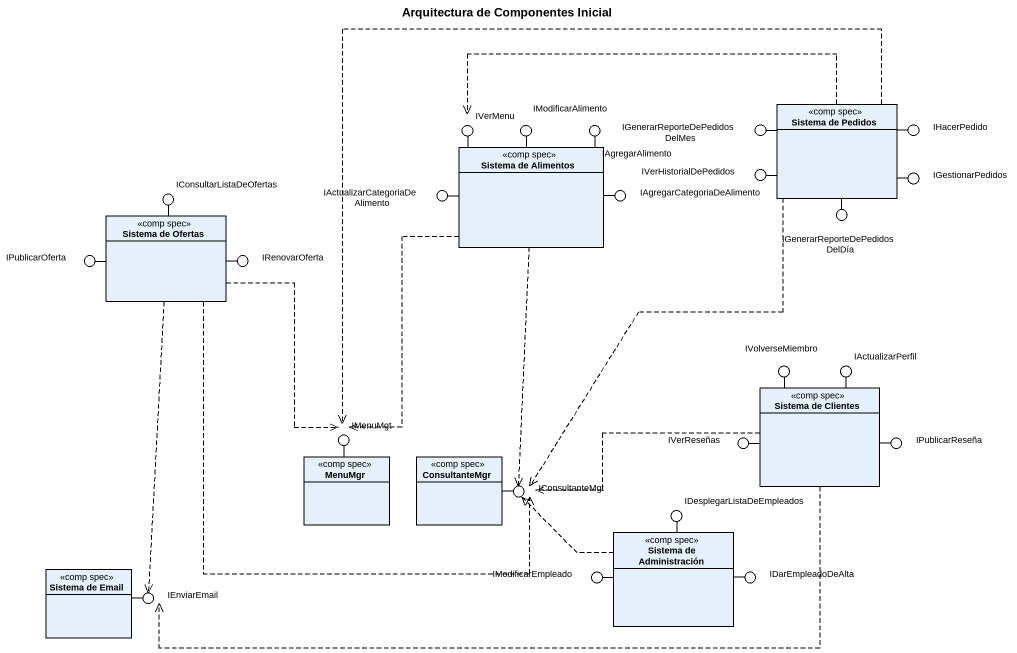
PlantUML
@startuml
title Arquitectura de Componentes Inicial
allowmixing
hide circle
hide empty members
() IVerMenu
() IModificarAlimento
() IAgregarAlimento
() "IGenerarReporteDePedidosDelMes" as IGenerarReporteDePedidosDelM
class "Sistema de Pedidos" as Sistema_de_Pedidos <<comp spec>>
() IHacerPedido
class "Sistema de Alimentos" as Sistema_de_Alimentos <<comp spec>>
() IVerHistorialDePedidos
() IGestionarPedidos
class "Sistema de Ofertas" as Sistema_de_Ofertas <<comp spec>>
() IConsultarListaDeOfertas
() "IActualizarCategoriaDeAlimento" as IActualizarCategoriaDeAlimen
() IAgregarCategoriaDeAlimento
() "IGenerarReporteDePedidosDelDía" as IGenerarReporteDePedidosDelD
() IPublicarOferta
() IRenovarOferta
() IVolverseMiembro
() IActualizarPerfil
class "Sistema de Clientes" as Sistema_de_Clientes <<comp spec>>
() IMenuMgt
() IVerReseñas
() IPublicarReseña
class MenuMgr <<comp spec>>
class ConsultanteMgr <<comp spec>>
() IConsultanteMgt
() IDesplegarListaDeEmpleados
class "Sistema de Administración" as Sistema_de_Administración <<comp spec>>
class "Sistema de Email" as Sistema_de_Email <<comp spec>>
() IEnviarEmail
() IModificarEmpleado
() IDarEmpleadoDeAlta
Sistema_de_Alimentos -up- IVerMenu
Sistema_de_Alimentos -up- IModificarAlimento
Sistema_de_Alimentos -up- IAgregarAlimento
Sistema_de_Pedidos -left- IGenerarReporteDePedidosDelM
Sistema_de_Pedidos -right- IHacerPedido
Sistema_de_Pedidos -left- IVerHistorialDePedidos
Sistema_de_Pedidos -right- IGestionarPedidos
Sistema_de_Ofertas -up- IConsultarListaDeOfertas
Sistema_de_Alimentos -left- IActualizarCategoriaDeAlimen
Sistema_de_Alimentos -right- IAgregarCategoriaDeAlimento
Sistema_de_Pedidos -- IGenerarReporteDePedidosDelD
Sistema_de_Ofertas -left- IPublicarOferta
Sistema_de_Ofertas -right- IRenovarOferta
Sistema_de_Clientes -up- IVolverseMiembro
Sistema_de_Clientes -up- IActualizarPerfil
MenuMgr -up- IMenuMgt
Sistema_de_Clientes -left- IVerReseñas
Sistema_de_Clientes -right- IPublicarReseña
ConsultanteMgr -right- IConsultanteMgt
Sistema_de_Administración -up- IDesplegarListaDeEmpleados
Sistema_de_Email -right- IEnviarEmail
Sistema_de_Administración -left- IModificarEmpleado
Sistema_de_Administración -right- IDarEmpleadoDeAlta
Sistema_de_Pedidos .left.> IVerMenu
Sistema_de_Pedidos .left.> IMenuMgt
Sistema_de_Pedidos ..> IConsultanteMgt
Sistema_de_Alimentos ..> IMenuMgt
Sistema_de_Alimentos ..> IConsultanteMgt
Sistema_de_Ofertas ..> IMenuMgt
Sistema_de_Ofertas ..> IConsultanteMgt
Sistema_de_Ofertas ..> IEnviarEmail
Sistema_de_Clientes .left.> IConsultanteMgt
Sistema_de_Clientes .left.> IEnviarEmail
Sistema_de_Administración .left.> IConsultanteMgt
@enduml
